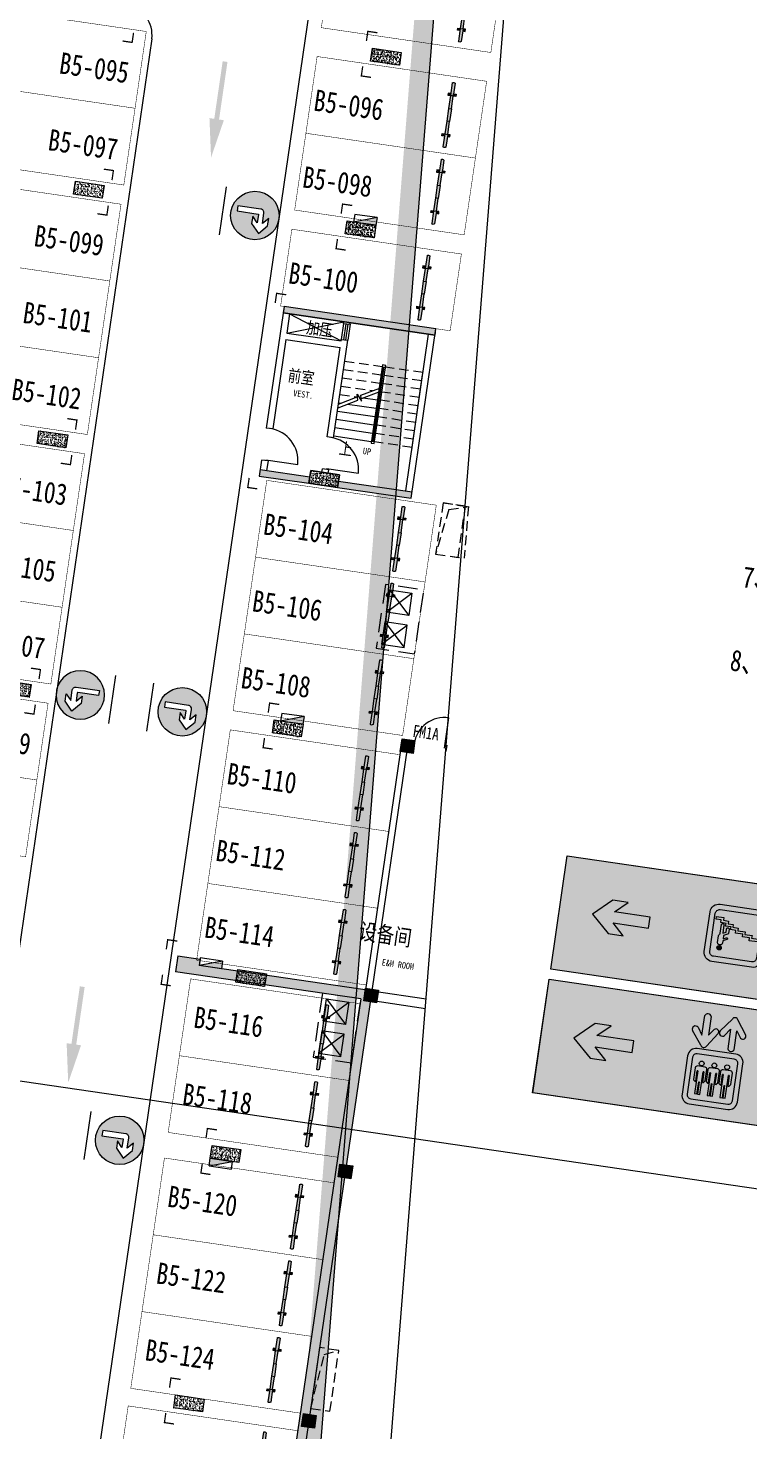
# Model space of a CAD drawing. Header units: inches. Extents: x -414268 to 632271, y -366004 to 318730.
# Drawn here: x -220415 to -198109, y 188726 to 232123 of the extents above; entities that cross this region are included whole.
import ezdxf
from ezdxf.enums import TextEntityAlignment as Align

# ---------------------------------------------------------------- set-up
doc = ezdxf.new("R2010")
doc.units = ezdxf.units.IN
doc.header["$LTSCALE"] = 1200
doc.header["$MEASUREMENT"] = 0
doc.linetypes.add('HIDDEN', pattern=[0.375, 0.25, -0.125])
doc.layers.get('0').update_dxf_attribs({"linetype": 'CONTINUOUS', "lineweight": 0})
for name, color, linetype, lineweight in [('0--PAI--', 7, 'CONTINUOUS', 0), ('0--PAI--BLUE', 5, 'CONTINUOUS', 0), ('0--挡车架', 7, 'CONTINUOUS', 0), ('0--直行箭头', 7, 'CONTINUOUS', 0), ('0--立面标', 7, 'CONTINUOUS', 0), ('0--路缘线', 1, 'CONTINUOUS', 0), ('0-增加车位', 6, 'CONTINUOUS', 0), ('0－－车位', 4, 'CONTINUOUS', 0), ('0－－车位号码', 7, 'CONTINUOUS', 0), ('7', 7, 'CONTINUOUS', 0), ('COL-GRID-UG-1_8A_200701111', 7, 'CONTINUOUS', 0), ('COL-GRID-UG-1_8A_200701112', 7, 'CONTINUOUS', 0), ('COL-GRID-UG-1_8A_200701113', 7, 'CONTINUOUS', 0), ('COLUMN', 7, 'CONTINUOUS', 0), ('EN-TEXT', 7, 'CONTINUOUS', 0), ('HATCH', 7, 'CONTINUOUS', 0), ('HY消火栓', 7, 'CONTINUOUS', 0), ('LEE-KT2', 7, 'CONTINUOUS', 0), ('LEE-PUBTEXT', 7, 'CONTINUOUS', 0), ('LEESC', 7, 'CONTINUOUS', 0), ('PUB_TEXT', 7, 'CONTINUOUS', 0), ('RF-WALL', 7, 'CONTINUOUS', 0), ('STAIR', 7, 'CONTINUOUS', 0), ('WALL', 7, 'CONTINUOUS', 0), ('WINDOW', 7, 'CONTINUOUS', 0), ('WINDOW_TEXT', 7, 'CONTINUOUS', 0), ('Z1', 7, 'CONTINUOUS', 0), ('Z1HATCH', 7, 'CONTINUOUS', 0)]:
    doc.layers.add(name, color=color, linetype=linetype, lineweight=lineweight)
doc.layers.add('0--灯箱--字', color=7, linetype='CONTINUOUS', lineweight=0, true_color=0xf7f7f7)
doc.layers.add('0-栋牌字体', color=7, linetype='CONTINUOUS', lineweight=0, true_color=0xf7f7f7)
doc.styles.add('-黑体', font='simhei.ttf', dxfattribs={"width": 0.8})
doc.styles.add('SIMPLEX', font='SIMPLEX.SHX')

# ---------------------------------------------------------------- blocks, each defined once
blk = doc.blocks.new('$DDT_AUDIT_GENERATED__1DE2')
at = {"layer": 'COL-GRID-UG-1_8A_200701112'}
h = blk.add_hatch(dxfattribs=at)
h.set_pattern_fill('AR-CONC', color=251, scale=0.02, angle=8.3206, style=0)
h.set_pattern_definition([(50, (-65.09035, -5.26929), (0.14345204, -0.01255043), [0.015, -0.165]), (355, (-65.09035, -5.26929), (-0.02775027, 0.15043843), [0.012, -0.132]), (100.4514, (-65.0784, -5.27034), (0.11570188, 0.1378879), [0.01274804, -0.14022842]), (46.1842, (-65.09035, -5.2293), (0.2134482, -0.0331038), [0.0225, -0.2475]), (96.6356, (-65.07256, -5.23205), (0.18693254, 0.1948236), [0.01912206, -0.2103426]), (351.1842, (-65.09035, -5.2293), (0.1869324, 0.1948237), [0.018, -0.198]), (21, (-65.07035, -5.23929), (0.1193814, -0.08052378), [0.015, -0.165]), (326, (-65.07035, -5.23929), (0.04866307, 0.14503), [0.012, -0.132]), (71.4514, (-65.0604, -5.246), (0.16804453, 0.0645061), [0.01274804, -0.14022842]), (37.5, (-65.09035, -5.26929), (0.00243197, 0.06657877), [0, -0.1304, 0, -0.134, 0, -0.1325]), (7.5, (-65.09035, -5.26929), (0.05261391, 0.07888234), [0, -0.0764, 0, -0.1274, 0, -0.0505]), (327.5, (-65.13495, -5.26929), (0.106764487, -0.004510974), [0, -0.05, 0, -0.156, 0, -0.207]), (317.5, (-65.15495, -5.26929), (0.11663723, 0.020021), [0, -0.065, 0, -0.1036, 0, -0.147])])
h.paths.add_polyline_path([(0.45, -0.2), (-0.45, -0.2), (-0.45, 0.2), (0.45, 0.2)])
at = {"layer": 'COL-GRID-UG-1_8A_200701113'}
blk.add_lwpolyline([(0.45, -0.2), (-0.45, -0.2), (-0.45, 0.2), (0.45, 0.2)], close=True, dxfattribs=at)
blk = doc.blocks.new('HY')
for p, q in [((0, 0), (0.24, 0)), ((0, 0), (0.24, -0.7)), ((0, 0), (0, -0.7)), ((0.24, 0), (0.24, -0.7)), ((0, -0.7), (0.24, -0.7))]:
    blk.add_line(p, q)
blk.add_solid([(0, 0), (0.24, 0), (0.24, -0.7)])
blk = doc.blocks.new('A$C7BA82A1D')
at = {"layer": 'LEESC', "ltscale": 0.002}
for p, q in [((1050, 1150), (350, 1850)), ((1050, 1850), (350, 1150)), ((1050, 150), (350, 850)), ((1050, 850), (350, 150))]:
    blk.add_line(p, q, dxfattribs=at)
at = {"layer": 'LEESC', "linetype": 'HIDDEN', "ltscale": 2, "flags": 128}
blk.add_lwpolyline([(1200, 2000), (1200, 0), (0, 0), (0, 2000), (1200, 2000)], dxfattribs=at)
at = {"layer": 'LEESC', "linetype": 'Continuous', "ltscale": 2, "flags": 128}
for points in [[(350, 1150), (1050, 1150), (1050, 1850), (350, 1850), (350, 1150)], [(350, 850), (1050, 850), (1050, 150), (350, 150), (350, 850)]]:
    blk.add_lwpolyline(points, dxfattribs=at)
blk = doc.blocks.new('_DBLK')
blk.add_line((-0.45, 0), (-0.45, -0.95))
blk.add_arc((-0.45, 0), 0.95, 270, 0)
at = {"layer": 'WINDOW_TEXT', "style": 'SIMPLEX', "flags": 9}
blk.add_attdef('A', text='', height=1, dxfattribs=at).set_placement((0, 1.5), align=Align.MIDDLE)
blk = doc.blocks.new('M_A2ZXL')
blk.add_line((-0.472, 0), (-0.472, -1))
blk.add_arc((-0.5, 0), 1, 271.6231, 0)
blk = doc.blocks.new('A$C6F4820FC')
at = {"layer": '0--挡车架'}
h = blk.add_hatch(color=256, dxfattribs=at)
h.paths.add_polyline_path([(2018, 79, 0.395204), (2018, 169), (1617, 169), (1617, 79), (1684, 79)])
h.paths.add_polyline_path([(819, 169), (819, 79), (1217, 79), (1217, 169)])
h.paths.add_polyline_path([(418, 79), (418, 169), (351, 169), (18, 169, 0.395204), (18, 79)])
h = blk.add_hatch(color=256, dxfattribs=at)
h.paths.add_polyline_path([(1617, 169), (1684, 169), (1684, 249), (1617, 249)])
h.paths.add_polyline_path([(1639, 209, -1), (1663, 209, -1)], flags=16)
h.paths.add_polyline_path([(1617, 0), (1684, 0), (1684, 79), (1617, 79)])
h.paths.add_polyline_path([(1639, 40, -1), (1663, 40, -1)], flags=16)
h.paths.add_polyline_path([(351, 249), (351, 169), (418, 169), (418, 249)])
h.paths.add_polyline_path([(397, 209, 1), (372, 209, 1)], flags=16)
h.paths.add_polyline_path([(418, 79), (351, 79), (351, 0), (418, 0)])
h.paths.add_polyline_path([(372, 40, -1), (397, 40, -1)], flags=16)
h = blk.add_hatch(color=40, dxfattribs=at)
h.paths.add_polyline_path([(1217, 169), (1217, 79), (1617, 79), (1617, 169)])
h.paths.add_polyline_path([(819, 79), (819, 169), (418, 169), (418, 79)])
for p, q in [((18, 169), (418, 169)), ((18, 79), (418, 79)), ((819, 169), (1217, 169)), ((819, 79), (1217, 79)), ((1617, 169), (2018, 169)), ((1617, 79), (2018, 79))]:
    blk.add_line(p, q, dxfattribs=at)
for points in [[(418, 169), (351, 169), (351, 249), (418, 249)], [(418, 79), (351, 79), (351, 0), (418, 0)], [(1617, 169), (1684, 169), (1684, 249), (1617, 249)], [(1617, 79), (1684, 79), (1684, 0), (1617, 0)]]:
    blk.add_lwpolyline(points, close=True, dxfattribs=at)
at = {"layer": '0--挡车架', "color": 0}
for points in [[(819, 169), (819, 79), (418, 79), (418, 169)], [(1617, 169), (1617, 79), (1217, 79), (1217, 169)]]:
    blk.add_lwpolyline(points, close=True, dxfattribs=at)
at = {"layer": '0--挡车架'}
for centre in [(385, 209), (385, 40), (1651, 209), (1651, 40)]:
    blk.add_circle(centre, 12.1, dxfattribs=at)
for centre, start, end in [((66, 124), 136.8717, 223.1283), ((1970, 124), 316.8717, 43.1283)]:
    blk.add_arc(centre, 65.8, start, end, dxfattribs=at)
blk = doc.blocks.new('A$C001A7B1A')
at = {"layer": '0－－车位', "const_width": 15}
blk.add_lwpolyline([(2407, 5308), (7, 5308), (7, 7), (2407, 7)], close=True, dxfattribs=at)
at = {"layer": '0--挡车架'}
blk.add_blockref('A$C6F4820FC', (190, 883), dxfattribs=at)
blk = doc.blocks.new('A$C53BB72EC')
at = {"layer": '0--灯箱--字', "true_color": 0xf7f7f7}
blk.add_hatch(color=7, dxfattribs=at).paths.add_polyline_path([(6264, -28315), (5705, -27793), (5226, -27793), (5600, -28143), (4493, -28143), (4493, -28486), (5600, -28486), (5226, -28836), (5705, -28836)])
at = {"layer": '0--灯箱--字', "color": 7, "true_color": 0xf7f7f7}
blk.add_lwpolyline([(6264, -28315), (5705, -27793), (5226, -27793), (5600, -28143), (4493, -28143), (4493, -28486), (5600, -28486), (5226, -28836), (5705, -28836)], close=True, dxfattribs=at)
blk = doc.blocks.new('A$C27BC456A')
blk.add_hatch(color=250).paths.add_polyline_path([(14885, 112856), (14885, 114956), (8330, 114956), (8330, 112856)])
at = {"color": 250}
blk.add_lwpolyline([(8330, 114956), (14885, 114956), (14885, 112856), (8330, 112856), (8330, 114956)], dxfattribs=at)
blk = doc.blocks.new('A$C744A17C1')
at = {"true_color": 0xf7f7f7}
h = blk.add_hatch(color=7, dxfattribs=at)
edge = h.paths.add_edge_path()
edge.add_line((-3036, 95701), (-4283, 95701))
edge.add_arc((-4283, 95427), 273, 90, 180)
edge.add_line((-4556, 95427), (-4556, 94185))
edge.add_arc((-4283, 94185), 273, 180, 270)
edge.add_line((-4283, 93912), (-3036, 93912))
edge.add_arc((-3036, 94185), 273, 270, 360)
edge.add_line((-2763, 94185), (-2763, 95427))
edge.add_arc((-3036, 95427), 273, 0, 90)
edge = h.paths.add_edge_path(flags=16)
edge.add_line((-3061, 95535), (-4258, 95535))
edge.add_arc((-4258, 95403), 132, 90, 180)
edge.add_line((-4390, 95403), (-4390, 94210))
edge.add_arc((-4258, 94210), 132, 180, 270)
edge.add_line((-4258, 94078), (-3061, 94078))
edge.add_arc((-3061, 94210), 132, 270, 360)
edge.add_line((-2928, 94210), (-2928, 95403))
edge.add_arc((-3061, 95403), 132, 0, 90)
for points in [[(-4150, 94529), (-4150, 94521), (-4147, 94514), (-4143, 94507), (-4138, 94502), (-4126, 94495), (-4111, 94492), (-4097, 94495), (-4091, 94497), (-4085, 94502), (-4080, 94507), (-4076, 94514), (-4074, 94521), (-4073, 94530), (-4073, 94786), (-3976, 94739), (-3975, 94643), (-3974, 94633), (-3972, 94625), (-3968, 94617), (-3963, 94612), (-3957, 94607), (-3951, 94604), (-3936, 94601), (-3922, 94603), (-3916, 94606), (-3910, 94611), (-3905, 94616), (-3901, 94623), (-3898, 94631), (-3898, 94641), (-3898, 94756), (-3900, 94770), (-3905, 94780), (-3913, 94789), (-3922, 94795), (-3922, 94795), (-4039, 94850), (-4039, 94962), (-3945, 94916), (-3932, 94912), (-3920, 94914), (-3911, 94919), (-3905, 94927), (-3902, 94936), (-3904, 94946), (-3910, 94955), (-3915, 94960), (-3922, 94963), (-4039, 95021), (-4039, 95091), (-4041, 95107), (-4046, 95120), (-4053, 95132), (-4063, 95141), (-4074, 95148), (-4086, 95154), (-4100, 95156), (-4114, 95158), (-4128, 95157), (-4142, 95154), (-4155, 95148), (-4166, 95141), (-4175, 95132), (-4183, 95121), (-4188, 95108), (-4190, 95093), (-4190, 94884), (-4189, 94874), (-4186, 94864), (-4177, 94847), (-4164, 94833), (-4150, 94822), (-4150, 94794)], [(-4106, 95186), (-4093, 95189), (-4081, 95195), (-4071, 95203), (-4063, 95213), (-4056, 95224), (-4052, 95236), (-4051, 95250), (-4052, 95263), (-4056, 95275), (-4063, 95286), (-4071, 95296), (-4081, 95304), (-4093, 95310), (-4106, 95314), (-4119, 95315), (-4134, 95314), (-4146, 95310), (-4158, 95304), (-4168, 95296), (-4176, 95286), (-4182, 95275), (-4187, 95263), (-4188, 95250), (-4187, 95236), (-4182, 95224), (-4176, 95213), (-4168, 95203), (-4158, 95195), (-4146, 95189), (-4133, 95186), (-4119, 95184)]]:
    blk.add_hatch(color=256).paths.add_polyline_path(points)
blk.add_hatch(color=7, dxfattribs=at).paths.add_polyline_path([(-2973, 94899), (-3229, 94898), (-3229, 94814), (-3456, 94813), (-3456, 94729), (-3683, 94728), (-3683, 94643), (-3849, 94643), (-3848, 94559), (-4016, 94558), (-4016, 94474), (-4177, 94473), (-4177, 94389), (-4338, 94388), (-4337, 94303), (-4113, 94304), (-4113, 94389), (-3952, 94389), (-3952, 94474), (-3789, 94474), (-3789, 94559), (-3621, 94559), (-3621, 94636), (-3621, 94644), (-3394, 94644), (-3395, 94729), (-3167, 94729), (-3168, 94814), (-2973, 94814)])
at = {"color": 7, "lineweight": 0, "ltscale": 5, "true_color": 0xf7f7f7}
for points in [[(-3036, 95701), (-4283, 95701, 0.414214), (-4556, 95427), (-4556, 94185, 0.414214), (-4283, 93912), (-3036, 93912, 0.414214), (-2763, 94185), (-2763, 95427, 0.414214)], [(-3061, 95535), (-4258, 95535, 0.414214), (-4390, 95403), (-4390, 94210, 0.414214), (-4258, 94078), (-3061, 94078, 0.414214), (-2928, 94210), (-2928, 95403, 0.414214)]]:
    blk.add_lwpolyline(points, format="xyb", close=True, dxfattribs=at)
at = {"color": 7, "true_color": 0xf7f7f7}
blk.add_lwpolyline([(-2972, 94814), (-2973, 94899), (-3229, 94898), (-3229, 94814), (-3456, 94813), (-3456, 94729), (-3683, 94728), (-3683, 94643), (-3849, 94643), (-3848, 94559), (-4016, 94558), (-4016, 94474), (-4177, 94473), (-4177, 94389), (-4338, 94388), (-4337, 94303), (-4113, 94304), (-4113, 94389), (-3952, 94389), (-3952, 94474), (-3789, 94474), (-3789, 94559), (-3621, 94559), (-3621, 94636), (-3621, 94644), (-3394, 94644), (-3395, 94729), (-3167, 94729), (-3168, 94814), (-2973, 94814), (-2973, 94899)], dxfattribs=at)
at = {"layer": '0-栋牌字体', "linetype": 'ByBlock'}
for points in [[(-4150, 94529), (-4150, 94521), (-4147, 94514), (-4143, 94507), (-4138, 94502), (-4126, 94495), (-4111, 94492), (-4097, 94495), (-4091, 94497), (-4085, 94502), (-4080, 94507), (-4076, 94514), (-4074, 94521), (-4073, 94530), (-4073, 94786), (-3976, 94739), (-3975, 94643), (-3974, 94633), (-3972, 94625), (-3968, 94617), (-3963, 94612), (-3957, 94607), (-3951, 94604), (-3936, 94601), (-3922, 94603), (-3916, 94606), (-3910, 94611), (-3905, 94616), (-3901, 94623), (-3898, 94631), (-3898, 94641), (-3898, 94756), (-3900, 94770), (-3905, 94780), (-3913, 94789), (-3922, 94795), (-3922, 94795), (-4039, 94850), (-4039, 94962), (-3945, 94916), (-3932, 94912), (-3920, 94914), (-3911, 94919), (-3905, 94927), (-3902, 94936), (-3904, 94946), (-3910, 94955), (-3915, 94960), (-3922, 94963), (-4039, 95021), (-4039, 95091), (-4041, 95107), (-4046, 95120), (-4053, 95132), (-4063, 95141), (-4074, 95148), (-4086, 95154), (-4100, 95156), (-4114, 95158), (-4128, 95157), (-4142, 95154), (-4155, 95148), (-4166, 95141), (-4175, 95132), (-4183, 95121), (-4188, 95108), (-4190, 95093), (-4190, 94884), (-4189, 94874), (-4186, 94864), (-4177, 94847), (-4164, 94833), (-4150, 94822), (-4150, 94794)], [(-4106, 95186), (-4093, 95189), (-4081, 95195), (-4071, 95203), (-4063, 95213), (-4056, 95224), (-4052, 95236), (-4051, 95250), (-4052, 95263), (-4056, 95275), (-4063, 95286), (-4071, 95296), (-4081, 95304), (-4093, 95310), (-4106, 95314), (-4119, 95315), (-4134, 95314), (-4146, 95310), (-4158, 95304), (-4168, 95296), (-4176, 95286), (-4182, 95275), (-4187, 95263), (-4188, 95250), (-4187, 95236), (-4182, 95224), (-4176, 95213), (-4168, 95203), (-4158, 95195), (-4146, 95189), (-4133, 95186), (-4119, 95184)]]:
    blk.add_lwpolyline(points, close=True, dxfattribs=at)
blk = doc.blocks.new('A$C50091FAB')
at = {"layer": '0--PAI--BLUE'}
h = blk.add_hatch(color=256, dxfattribs=at)
edge = h.paths.add_edge_path()
edge.add_arc((300, 400), 300, 0, 360)
edge = h.paths.add_edge_path(flags=16)
edge.add_line((312, 574), (384, 507))
edge.add_line((384, 507), (254, 507))
edge.add_arc((254, 463), 44, 90, 180)
edge.add_line((210, 463), (210, 174))
edge.add_line((210, 174), (276, 174))
edge.add_line((276, 174), (276, 436))
edge.add_arc((281, 436), 5, 90, 180, ccw=False)
edge.add_line((281, 441), (384, 441))
edge.add_line((384, 441), (312, 374))
edge.add_line((312, 374), (404, 374))
edge.add_line((404, 374), (512, 474))
edge.add_line((512, 474), (404, 574))
edge.add_line((404, 574), (312, 574))
at = {"layer": '0--PAI--'}
blk.add_lwpolyline([(312, 574), (384, 507), (254, 507, 0.414214), (210, 463), (210, 174), (276, 174), (276, 436, -0.414214), (281, 441), (384, 441), (312, 374), (404, 374), (512, 474), (404, 574)], format="xyb", close=True, dxfattribs=at)
blk.add_circle((300, 400), 300, dxfattribs=at)
at = {"layer": '7'}
blk.add_line((600, 0), (0, 0), dxfattribs=at)

msp = doc.modelspace()

# ---------------------------------------------------------------- hatches: boundary and pattern name
msp.add_hatch(color=250).paths.add_polyline_path([(-192767.1, 204916.6), (-203728.6, 206519.8), (-204242.2, 203008.1), (-193280.7, 201405)])
at = {"lineweight": 0, "ltscale": 5, "true_color": 0xf7f7f7}
for points in [[(-199856.9, 201113.9, -0.9042848), (-199682.6, 201212.4), (-199562.5, 200968.9), (-199473.6, 201577.1, -0.7104157), (-199277.7, 201548.5), (-199362.9, 200965.3), (-199187.4, 201144.4, -0.8769134), (-199061.3, 201017.2), (-199426.6, 200633.5, -0.6624751), (-199599.9, 200658.9)], [(-198622.5, 201464.6, -0.6624751), (-198449.2, 201439.3), (-198209.1, 200967.1, -0.8769134), (-198366.3, 200881.3), (-198483.3, 201103.2), (-198568.6, 200520, -0.7104157), (-198764.5, 200548.7), (-198675.5, 201156.9), (-198860.3, 200958, -0.9042848), (-198999.1, 201102.3)]]:
    msp.add_hatch(color=7, dxfattribs=at).paths.add_polyline_path(points)
h = msp.add_hatch(color=7, dxfattribs=at)
edge = h.paths.add_edge_path(flags=0)
edge.add_arc((-199569.9, 200091.7), 74, 171.6794, 531.6794, ccw=False)
edge = h.paths.add_edge_path(flags=0)
edge.add_arc((-199178.3, 200034.4), 74, 171.6794, 531.6794, ccw=False)
edge = h.paths.add_edge_path(flags=0)
edge.add_arc((-198782.7, 199976.5), 74, 171.6794, 531.6794, ccw=False)
edge = h.paths.add_edge_path()
edge.add_line((-198516.1, 200381.4), (-199707.2, 200555.6))
edge.add_arc((-199745.4, 200294.5), 263.9, 441.6794, 531.6794)
edge.add_line((-200006.5, 200332.7), (-200180.1, 199145.7))
edge.add_arc((-199919, 199107.5), 263.9, 531.6794, 621.6794)
edge.add_line((-199957.2, 198846.4), (-198766.1, 198672.2))
edge.add_arc((-198727.9, 198933.3), 263.9, 261.6794, 351.6794)
edge.add_line((-198466.8, 198895.1), (-198293.2, 200082.1))
edge.add_arc((-198554.3, 200120.3), 263.9, 351.6794, 441.6794)
edge = h.paths.add_edge_path(flags=16)
edge.add_line((-198563, 200226.7), (-199706.6, 200393.9))
edge.add_arc((-199725.1, 200267.3), 128, 441.6794, 531.6794)
edge.add_line((-199851.7, 200285.8), (-200018.4, 199146.3))
edge.add_arc((-199891.8, 199127.8), 128, 531.6794, 621.6794)
edge.add_line((-199910.3, 199001.2), (-198766.7, 198833.9))
edge.add_arc((-198748.2, 198960.5), 128, 261.6794, 351.6794)
edge.add_line((-198621.6, 198942), (-198454.9, 200081.5))
edge.add_arc((-198581.5, 200100), 128, 351.6794, 441.6794)
edge = h.paths.add_edge_path(flags=0)
edge.add_line((-199692, 199863.4), (-199710, 199866.1))
edge.add_line((-199710, 199866.1), (-199756.6, 199547.7))
edge.add_arc((-199764.5, 199548.8), 8, 261.6794, 351.6794, ccw=False)
edge.add_line((-199765.6, 199540.9), (-199782.3, 199543.4))
edge.add_arc((-199781.1, 199551.3), 8, 219.75941, 261.6794, ccw=False)
edge.add_line((-199787.3, 199546.2), (-199795.6, 199556.1))
edge.add_line((-199795.6, 199556.1), (-199822.6, 199588.6))
edge.add_arc((-199816.4, 199593.7), 8, 171.6794, 219.75941, ccw=False)
edge.add_line((-199824.3, 199594.8), (-199770.6, 199962.4))
edge.add_arc((-199707.3, 199953.1), 64, 441.6794, 531.6794, ccw=False)
edge.add_line((-199698, 200016.4), (-199462.7, 199982))
edge.add_arc((-199471.9, 199918.7), 64, 351.6794, 441.6794, ccw=False)
edge.add_line((-199408.6, 199909.5), (-199460.2, 199556.8))
edge.add_line((-199460.2, 199556.8), (-199510.3, 199506.9))
edge.add_arc((-199515.9, 199512.6), 8, 261.6794, 314.85909, ccw=False)
edge.add_line((-199517.1, 199504.7), (-199544.1, 199508.6))
edge.add_arc((-199542.9, 199516.5), 8, 171.6794, 261.6794, ccw=False)
edge.add_line((-199550.8, 199517.7), (-199504.2, 199836.4))
edge.add_line((-199504.2, 199836.4), (-199523.4, 199839.2))
edge.add_line((-199523.4, 199839.2), (-199626.2, 199136.4))
edge.add_line((-199626.2, 199136.4), (-199703.1, 199147.6))
edge.add_line((-199703.1, 199147.6), (-199647.8, 199526))
edge.add_line((-199647.8, 199526), (-199662.3, 199528.2))
edge.add_line((-199662.3, 199528.2), (-199717.6, 199149.8))
edge.add_line((-199717.6, 199149.8), (-199794.7, 199161))
edge.add_line((-199794.7, 199161), (-199692, 199863.4))
edge = h.paths.add_edge_path(flags=0)
edge.add_line((-199300.4, 199806.1), (-199318.4, 199808.8))
edge.add_line((-199318.4, 199808.8), (-199365, 199490.4))
edge.add_arc((-199372.9, 199491.6), 8, 261.6794, 351.6794, ccw=False)
edge.add_line((-199374, 199483.7), (-199390.7, 199486.1))
edge.add_arc((-199389.5, 199494), 8, 219.75941, 261.6794, ccw=False)
edge.add_line((-199395.7, 199488.9), (-199403.9, 199498.9))
edge.add_line((-199403.9, 199498.9), (-199430.9, 199531.3))
edge.add_arc((-199424.8, 199536.4), 8, 171.6794, 219.75941, ccw=False)
edge.add_line((-199432.7, 199537.6), (-199379, 199905.1))
edge.add_arc((-199315.6, 199895.9), 64, 441.6794, 531.6794, ccw=False)
edge.add_line((-199306.4, 199959.2), (-199071.1, 199924.8))
edge.add_arc((-199080.3, 199861.5), 64, 351.6794, 441.6794, ccw=False)
edge.add_line((-199017, 199852.2), (-199068.6, 199499.5))
edge.add_line((-199068.6, 199499.5), (-199118.7, 199449.6))
edge.add_arc((-199124.3, 199455.3), 8, 261.6794, 314.85909, ccw=False)
edge.add_line((-199125.5, 199447.4), (-199152.5, 199451.3))
edge.add_arc((-199151.3, 199459.3), 8, 171.6794, 261.6794, ccw=False)
edge.add_line((-199159.2, 199460.4), (-199112.6, 199779.1))
edge.add_line((-199112.6, 199779.1), (-199131.8, 199781.9))
edge.add_line((-199131.8, 199781.9), (-199234.6, 199079.1))
edge.add_line((-199234.6, 199079.1), (-199311.5, 199090.4))
edge.add_line((-199311.5, 199090.4), (-199256.2, 199468.8))
edge.add_line((-199256.2, 199468.8), (-199270.7, 199470.9))
edge.add_line((-199270.7, 199470.9), (-199326, 199092.5))
edge.add_line((-199326, 199092.5), (-199403.1, 199103.8))
edge.add_line((-199403.1, 199103.8), (-199300.4, 199806.1))
edge = h.paths.add_edge_path(flags=0)
edge.add_line((-198905.2, 199748.3), (-198923.2, 199751))
edge.add_line((-198923.2, 199751), (-198969.8, 199432.6))
edge.add_arc((-198977.7, 199433.8), 8, 261.6794, 351.6794, ccw=False)
edge.add_line((-198978.9, 199425.9), (-198995.5, 199428.3))
edge.add_arc((-198994.3, 199436.2), 8, 219.75941, 261.6794, ccw=False)
edge.add_line((-199000.5, 199431.1), (-199008.8, 199441.1))
edge.add_line((-199008.8, 199441.1), (-199035.8, 199473.5))
edge.add_arc((-199029.6, 199478.6), 8, 171.6794, 219.75941, ccw=False)
edge.add_line((-199037.5, 199479.8), (-198983.8, 199847.3))
edge.add_arc((-198920.5, 199838.1), 64, 441.6794, 531.6794, ccw=False)
edge.add_line((-198911.2, 199901.4), (-198675.9, 199867))
edge.add_arc((-198685.1, 199803.7), 64, 351.6794, 441.6794, ccw=False)
edge.add_line((-198621.8, 199794.4), (-198673.4, 199441.7))
edge.add_line((-198673.4, 199441.7), (-198723.5, 199391.8))
edge.add_arc((-198729.2, 199397.5), 8, 261.6794, 314.85909, ccw=False)
edge.add_line((-198730.3, 199389.6), (-198757.3, 199393.5))
edge.add_arc((-198756.1, 199401.5), 8, 171.6794, 261.6794, ccw=False)
edge.add_line((-198764.1, 199402.6), (-198717.5, 199721.3))
edge.add_line((-198717.5, 199721.3), (-198736.6, 199724.1))
edge.add_line((-198736.6, 199724.1), (-198839.4, 199021.3))
edge.add_line((-198839.4, 199021.3), (-198916.3, 199032.6))
edge.add_line((-198916.3, 199032.6), (-198861, 199411))
edge.add_line((-198861, 199411), (-198875.5, 199413.1))
edge.add_line((-198875.5, 199413.1), (-198930.9, 199034.7))
edge.add_line((-198930.9, 199034.7), (-199007.9, 199046))
edge.add_line((-199007.9, 199046), (-198905.2, 199748.3))
at = {"layer": '0--灯箱--字'}
msp.add_hatch(color=256, dxfattribs=at).paths.add_polyline_path([(-203523.5, 200880.4), (-203026.8, 200260.1), (-202533.5, 200187.9), (-202866.2, 200603.6), (-201726.7, 200436.9), (-201674.9, 200790.8), (-202814.5, 200957.5), (-202376.6, 201260.4), (-202870, 201332.6)])
at = {"layer": '0--直行箭头'}
for points in [[(-214752.4, 228117.2), (-214356.2, 229272), (-214504.6, 229293.7), (-214244.1, 231074.8), (-214392.5, 231096.5), (-214653, 229315.5), (-214801.4, 229337.2)], [(-219171.8, 199500.8), (-218775.5, 200655.6), (-218923.9, 200677.3), (-218663.5, 202458.3), (-218811.9, 202480), (-219072.4, 200699), (-219220.8, 200720.7)]]:
    msp.add_hatch(color=256, dxfattribs=at).paths.add_polyline_path(points)
at = {"layer": 'HATCH'}
h = msp.add_hatch(color=256, dxfattribs=at)
edge = h.paths.add_edge_path(flags=16)
edge.add_line((-213828.8, 164675.2), (-207891.4, 239618.8))
edge.add_line((-207891.4, 239618.8), (-282700.2, 250559.7))
edge.add_arc((-285362.6, 335716.2), 85198.2, 259.282217, 271.790748, ccw=False)
edge.add_arc((453050.2, 207309.5), 755580.3, 176.6088067, 182.0416388)
edge.add_arc((-292656.5, 180726.3), 9400, 182.04164, 261.67951)
edge.add_line((-294016.7, 171425.2), (-219127.2, 160472.7))
edge.add_line((-219127.2, 160472.7), (-213828.8, 164675.2))
edge = h.paths.add_edge_path()
edge.add_line((-213251.3, 164367.4), (-207248.9, 240131.2))
edge.add_line((-207248.9, 240131.2), (-282666, 251161))
edge.add_arc((-285362.6, 335716.2), 84598.2, 258.82023, 271.826634, ccw=False)
edge.add_arc((453050.2, 207309.5), 756180.3, 176.5569181, 182.0416388)
edge.add_arc((-292656.5, 180726.3), 10000, 182.04164, 261.67951)
edge.add_line((-294103.6, 170831.5), (-218957.5, 159841.5))
edge.add_line((-218957.5, 159841.5), (-213251.3, 164367.4))
h = msp.add_hatch(color=256, dxfattribs=at)
h.paths.add_polyline_path([(-210514.4, 223220.4), (-212493.4, 223509.8), (-212522.3, 223311.9), (-210543.4, 223022.5)])
h.paths.add_polyline_path([(-207793.4, 222822.4), (-210514.4, 223220.4), (-210543.4, 223022.5), (-207822.3, 222624.5)])
h = msp.add_hatch(color=256, dxfattribs=at)
h.paths.add_polyline_path([(-213231.4, 218463.5), (-213260.3, 218265.6), (-211726.7, 218041.3), (-211697.7, 218239.2)])
h.paths.add_polyline_path([(-208560.3, 217578.2), (-208531.4, 217776.1), (-210807.2, 218108.9), (-210836.1, 217911)])
msp.add_hatch(color=256, dxfattribs=at).paths.add_polyline_path([(-215120.9, 203125.4), (-215091.9, 203323.3), (-215784.6, 203424.6), (-215856.9, 202929.9), (-210118, 202090.6), (-212864, 183314.8), (-211379.8, 183097.7), (-211466.6, 182504), (-211070.8, 182446.1), (-210940.6, 183336.7), (-212523.7, 183568.2), (-209777.7, 202344)])
at = {"layer": 'Z1HATCH'}
for points in [[(-208839.6, 210140.3), (-208443.8, 210082.4), (-208501.7, 209686.6), (-208897.5, 209744.5)], [(-209968.4, 202422.4), (-209572.6, 202364.5), (-209630.5, 201968.7), (-210026.3, 202026.6)], [(-210764.3, 196980.3), (-210368.5, 196922.4), (-210426.4, 196526.6), (-210822.2, 196584.5)], [(-211893, 189262.4), (-211497.3, 189204.5), (-211555.1, 188808.7), (-211950.9, 188866.6)]]:
    msp.add_hatch(color=256, dxfattribs=at).paths.add_polyline_path(points)

# ---------------------------------------------------------------- linework, layer by layer
at = {"color": 7, "lineweight": 0, "ltscale": 5, "true_color": 0xf7f7f7}
for p, q in [((-199770.6, 199962.4), (-199824.3, 199594.8)), ((-199692, 199863.4), (-199794.7, 199161)), ((-199756.6, 199547.7), (-199710, 199866.1)), ((-199692, 199863.4), (-199710, 199866.1)), ((-199462.7, 199982), (-199698, 200016.4)), ((-199626.2, 199136.4), (-199523.4, 199839.2)), ((-199504.2, 199836.4), (-199550.8, 199517.7)), ((-199504.2, 199836.4), (-199523.4, 199839.2)), ((-199460.2, 199556.8), (-199408.6, 199909.5)), ((-199379, 199905.1), (-199432.7, 199537.6)), ((-199300.4, 199806.1), (-199403.1, 199103.8)), ((-199365, 199490.4), (-199318.4, 199808.8)), ((-199300.4, 199806.1), (-199318.4, 199808.8)), ((-199071.1, 199924.8), (-199306.4, 199959.2)), ((-199234.6, 199079.1), (-199131.8, 199781.9)), ((-199112.6, 199779.1), (-199159.2, 199460.4)), ((-199112.6, 199779.1), (-199131.8, 199781.9)), ((-199068.6, 199499.5), (-199017, 199852.2)), ((-198983.8, 199847.3), (-199037.5, 199479.8)), ((-198905.2, 199748.3), (-199007.9, 199046)), ((-198969.8, 199432.6), (-198923.2, 199751)), ((-198905.2, 199748.3), (-198923.2, 199751)), ((-198675.9, 199867), (-198911.2, 199901.4)), ((-198839.4, 199021.3), (-198736.6, 199724.1)), ((-198717.5, 199721.3), (-198764.1, 199402.6)), ((-198717.5, 199721.3), (-198736.6, 199724.1)), ((-198673.4, 199441.7), (-198621.8, 199794.4)), ((-199822.6, 199588.6), (-199795.6, 199556.1)), ((-199795.6, 199556.1), (-199787.3, 199546.2)), ((-199782.3, 199543.4), (-199765.6, 199540.9)), ((-199717.6, 199149.8), (-199662.3, 199528.2)), ((-199647.8, 199526), (-199703.1, 199147.6)), ((-199662.3, 199528.2), (-199647.8, 199526)), ((-199544.1, 199508.6), (-199517.1, 199504.7)), ((-199510.3, 199506.9), (-199460.2, 199556.8)), ((-199430.9, 199531.3), (-199403.9, 199498.9)), ((-199403.9, 199498.9), (-199395.7, 199488.9)), ((-199390.7, 199486.1), (-199374, 199483.7)), ((-199326, 199092.5), (-199270.7, 199470.9)), ((-199256.2, 199468.8), (-199311.5, 199090.4)), ((-199270.7, 199470.9), (-199256.2, 199468.8)), ((-199152.5, 199451.3), (-199125.5, 199447.4)), ((-199118.7, 199449.6), (-199068.6, 199499.5)), ((-199035.8, 199473.5), (-199008.8, 199441.1)), ((-199008.8, 199441.1), (-199000.5, 199431.1)), ((-198995.5, 199428.3), (-198978.9, 199425.9)), ((-198930.9, 199034.7), (-198875.5, 199413.1)), ((-198861, 199411), (-198916.3, 199032.6)), ((-198875.5, 199413.1), (-198861, 199411)), ((-198757.3, 199393.5), (-198730.3, 199389.6)), ((-198723.5, 199391.8), (-198673.4, 199441.7)), ((-199794.7, 199161), (-199717.6, 199149.8)), ((-199703.1, 199147.6), (-199626.2, 199136.4)), ((-199403.1, 199103.8), (-199326, 199092.5)), ((-199311.5, 199090.4), (-199234.6, 199079.1)), ((-199007.9, 199046), (-198930.9, 199034.7)), ((-198916.3, 199032.6), (-198839.4, 199021.3))]:
    msp.add_line(p, q, dxfattribs=at)
at = {"color": 250}
for points in [[(-176149, 198899.5), (-204242.2, 203008.1), (-203728.6, 206519.8), (-175635.5, 202411.1), (-176149, 198899.5)], [(-193280.7, 201405), (-204242.2, 203008.1), (-203728.6, 206519.8), (-192767.1, 204916.6), (-193280.7, 201405)], [(-193280.7, 201405), (-204242.2, 203008.1), (-203728.6, 206519.8), (-192767.1, 204916.6), (-193280.7, 201405)], [(-204287.4, 202699.1), (-176194.2, 198590.4), (-176707.8, 195078.8), (-204801, 199187.4), (-204287.4, 202699.1)]]:
    msp.add_lwpolyline(points, dxfattribs=at)
at = {"color": 6}
msp.add_lwpolyline([(-233089.5, 201373), (-174907.5, 192863.8)], dxfattribs=at)
at = {"color": 7, "lineweight": 0, "ltscale": 5, "true_color": 0xf7f7f7}
for points in [[(-198516.1, 200381.4), (-199707.2, 200555.6, 0.4142136), (-200006.5, 200332.7), (-200180.1, 199145.7, 0.4142136), (-199957.2, 198846.4), (-198766.1, 198672.2, 0.4142136), (-198466.8, 198895.1), (-198293.2, 200082.1, 0.4142136)], [(-198563, 200226.7), (-199706.6, 200393.9, 0.4142136), (-199851.7, 200285.8), (-200018.4, 199146.3, 0.4142136), (-199910.3, 199001.2), (-198766.7, 198833.9, 0.4142136), (-198621.6, 198942), (-198454.9, 200081.5, 0.4142136)]]:
    msp.add_lwpolyline(points, format="xyb", close=True, dxfattribs=at)
for centre in [(-199569.9, 200091.7), (-199178.3, 200034.4), (-198782.7, 199976.5)]:
    msp.add_circle(centre, 74, dxfattribs=at)
for centre, radius, start, end in [((-199707.3, 199953.1), 64, 81.6794, 171.6794), ((-199471.9, 199918.7), 64, 351.6794, 81.6794), ((-199315.6, 199895.9), 64, 81.6794, 171.6794), ((-199080.3, 199861.5), 64, 351.6794, 81.6794), ((-198920.5, 199838.1), 64, 81.6794, 171.6794), ((-198685.1, 199803.7), 64, 351.6794, 81.6794), ((-199816.4, 199593.7), 8, 171.6794, 219.75941), ((-199781.1, 199551.3), 8, 219.75941, 261.6794), ((-199764.5, 199548.8), 8, 261.6794, 351.6794), ((-199542.9, 199516.5), 8, 171.6794, 261.6794), ((-199515.9, 199512.6), 8, 261.6794, 314.85909), ((-199424.8, 199536.4), 8, 171.6794, 219.75941), ((-199389.5, 199494), 8, 219.75941, 261.6794), ((-199372.9, 199491.6), 8, 261.6794, 351.6794), ((-199151.3, 199459.3), 8, 171.6794, 261.6794), ((-199124.3, 199455.3), 8, 261.6794, 314.85909), ((-199029.6, 199478.6), 8, 171.6794, 219.75941), ((-198994.3, 199436.2), 8, 219.75941, 261.6794), ((-198977.7, 199433.8), 8, 261.6794, 351.6794), ((-198756.1, 199401.5), 8, 171.6794, 261.6794), ((-198729.2, 199397.5), 8, 261.6794, 314.85909)]:
    msp.add_arc(centre, radius, start, end, dxfattribs=at)
at = {"layer": '0--灯箱--字'}
msp.add_lwpolyline([(-203523.5, 200880.4), (-203026.8, 200260.1), (-202533.5, 200187.9), (-202866.2, 200603.6), (-201726.7, 200436.9), (-201674.9, 200790.8), (-202814.5, 200957.5), (-202376.6, 201260.4), (-202870, 201332.6)], close=True, dxfattribs=at)
at = {"layer": '0--立面标', "const_width": 40}
for points in [[(-217490.8, 231722.3), (-217194, 231678.9), (-217150.6, 231975.7)], [(-209604.2, 231977.9), (-209901, 232021.4), (-209944.5, 231724.5)], [(-209806, 230598.4), (-210102.8, 230641.8), (-210059.4, 230938.6)], [(-218070.5, 227758.7), (-217773.7, 227715.3), (-217817.1, 227418.4)], [(-218272.3, 226379.1), (-217975.4, 226335.7), (-217932, 226632.6)], [(-210385.6, 226634.8), (-210682.5, 226678.2), (-210725.9, 226381.4)], [(-210587.4, 225255.2), (-210884.3, 225298.6), (-210840.8, 225595.5)], [(-212427.1, 223872.9), (-212723.9, 223916.4), (-212767.3, 223619.5)], [(-219199.3, 220040.8), (-218902.4, 219997.4), (-218945.8, 219700.6)], [(-219401, 218661.3), (-219104.2, 218617.8), (-219060.8, 218914.7)], [(-213319.5, 217868.4), (-213616.4, 217911.8), (-213573, 218208.7)], [(-220328, 212322.9), (-220031.2, 212279.5), (-220074.6, 211982.7)], [(-220529.8, 210943.4), (-220232.9, 210899.9), (-220189.5, 211196.8)], [(-212643.2, 211199), (-212940, 211242.4), (-212983.4, 210945.6)], [(-212844.9, 209819.4), (-213141.8, 209862.8), (-213098.3, 210159.7)], [(-215797.2, 203878.4), (-216094, 203921.8), (-216137.4, 203624.9)], [(-215999, 202498.8), (-216295.8, 202542.2), (-216252.4, 202839.1)], [(-214567.8, 198039), (-214864.7, 198082.4), (-214908.1, 197785.6)], [(-214769.6, 196659.4), (-215066.4, 196702.8), (-215023, 196999.7)], [(-215696.6, 190321.1), (-215993.4, 190364.5), (-216036.8, 190067.7)], [(-215898.3, 188941.5), (-216195.2, 188985), (-216151.8, 189281.8)]]:
    msp.add_lwpolyline(points, dxfattribs=at)
at = {"layer": '0--路缘线'}
for p, q in [((-211199.7, 236155.7), (-220886.6, 169921.3)), ((-216588.3, 231789.5), (-224793.5, 175686.4))]:
    msp.add_line(p, q, dxfattribs=at)
msp.add_arc((-217478.8, 231919.8), 900, 351.6794, 81.6794, dxfattribs=at)
at = {"layer": '0-增加车位', "color": 7, "lineweight": 0, "ltscale": 5, "true_color": 0xf7f7f7}
for points in [[(-199682.6, 201212.4), (-199562.5, 200968.9), (-199473.6, 201577.1)], [(-199277.7, 201548.5), (-199362.9, 200965.3)], [(-198622.5, 201464.6), (-198622.5, 201464.6), (-198999.3, 201102.1), (-198999.3, 201102)], [(-198209.1, 200967.1), (-198449.2, 201439.3)], [(-199599.9, 200658.9), (-199599.9, 200658.9), (-199857, 201114.2), (-199857, 201114.2)], [(-199061.3, 201017.2), (-199426.6, 200633.5)], [(-199362.9, 200965.3), (-199187.4, 201144.4)], [(-198860.3, 200958), (-198675.5, 201156.9), (-198764.5, 200548.7)], [(-198568.6, 200520), (-198483.3, 201103.2)], [(-198483.3, 201103.2), (-198366.3, 200881.3)]]:
    msp.add_lwpolyline(points, dxfattribs=at)
for centre, radius, start, end in [((-199380.6, 201528.6), 104.8, 10.89823, 152.46057), ((-198541.2, 201415.3), 95.1, 14.63244, 148.72636), ((-199764.8, 201154.3), 100.6, 35.21531, 203.70555), ((-199132.7, 201072.5), 90.3, 322.25443, 127.24626), ((-198922.4, 201037.1), 100.6, 139.65325, 308.14349), ((-198293.4, 200934.6), 90.3, 216.11254, 21.10437), ((-199507.8, 200682.9), 95.1, 194.63244, 328.72636), ((-198661.5, 200568.5), 104.8, 190.89823, 332.46057)]:
    msp.add_arc(centre, radius, start, end, dxfattribs=at)
at = {"layer": 'COLUMN'}
for points in [[(-210887.1, 166867.2), (-204949.7, 241810.8), (-279758.5, 252751.7, -0.054633), (-298265.3, 254196.3, 0.0237096), (-299108.8, 182583.4, 0.3621818), (-291075, 173617.2), (-216185.5, 162664.7)], [(-213251.3, 164367.4), (-207248.9, 240131.2), (-282666, 251161, -0.0568122), (-301765.2, 252723.4, 0.0239362), (-302650.1, 180370, 0.3621818), (-294103.6, 170831.5), (-218957.5, 159841.5)]]:
    msp.add_lwpolyline(points, format="xyb", close=True, dxfattribs=at)
at = {"layer": 'LEE-KT2', "linetype": 'HIDDEN'}
for p, q in [((-207570.9, 217433.5), (-206789.7, 217319.2)), ((-207397.2, 217227), (-207802.4, 215850.3)), ((-207397.2, 217227), (-206789.7, 217319.2)), ((-206789.7, 217319.2), (-206916.4, 215720.7)), ((-207802.4, 215850.3), (-206916.4, 215720.7)), ((-211667.3, 189423.8), (-211249.2, 191096)), ((-211249.2, 191096), (-210798.7, 191217))]:
    msp.add_line(p, q, dxfattribs=at)
for points in [[(-207802.4, 215850.3), (-207109.8, 215749), (-206878.2, 217332.2), (-207570.9, 217433.5)], [(-211667.3, 189423.8), (-211073.6, 189337), (-210798.7, 191217), (-211392.4, 191303.8)]]:
    msp.add_lwpolyline(points, close=True, dxfattribs=at)
at = {"layer": 'RF-WALL'}
for p, q in [((-215784.6, 203424.6), (-215856.9, 202929.9)), ((-215784.6, 203424.6), (-215091.9, 203323.3)), ((-215091.9, 203323.3), (-215120.9, 203125.4)), ((-209777.7, 202344), (-215120.9, 203125.4)), ((-210118, 202090.6), (-215856.9, 202929.9))]:
    msp.add_line(p, q, dxfattribs=at)
at = {"layer": 'STAIR'}
for p, q in [((-212324.4, 223283), (-210729.1, 222443.3)), ((-212411.2, 222689.3), (-210642.3, 223036.9)), ((-209448.2, 221700.1), (-209801.3, 219285.8)), ((-209744.6, 219328), (-209406, 221643.4)), ((-209406, 221643.4), (-209744.6, 219328)), ((-209702.3, 219271.3), (-209349.3, 221685.6)), ((-209349.3, 221685.6), (-209448.2, 221700.1)), ((-209406, 221643.4), (-209406, 221643.4)), ((-208543.3, 219076.5), (-208204.7, 221391.9)), ((-210113.1, 220765.6), (-209534.9, 220982)), ((-210822.6, 220375.9), (-210215.5, 220617.3)), ((-210806.2, 220534.3), (-210724.8, 220522.4)), ((-210805.9, 220490.2), (-210226.7, 220720.4)), ((-210526.9, 220493.5), (-209643.6, 220364.3)), ((-210235.6, 220803), (-210093, 220579.9)), ((-210215.5, 220617.3), (-210235.6, 220803)), ((-210093, 220579.9), (-210113.1, 220765.6)), ((-210102, 220662.4), (-209551.6, 220867.7)), ((-210043.7, 220685.6), (-209605.9, 220621.5)), ((-210843.8, 220277.1), (-209681.2, 220107)), ((-210919.1, 219762.5), (-209756.4, 219592.5)), ((-210881.4, 220019.8), (-209718.8, 219849.8)), ((-210956.7, 219505.3), (-209794.1, 219335.2)), ((-209801.3, 219285.8), (-209702.3, 219271.3)), ((-209744.6, 219328), (-209744.6, 219328))]:
    msp.add_line(p, q, dxfattribs=at)
at = {"layer": 'STAIR', "linetype": 'HIDDEN'}
for p, q in [((-210618.1, 221820.6), (-209455.4, 221650.6)), ((-210655.7, 221563.4), (-209493.1, 221393.3)), ((-208231.5, 221208.8), (-209394.1, 221378.9)), ((-208193.9, 221466.1), (-209356.5, 221636.1)), ((-210730.9, 221048.8), (-209758.4, 220906.6)), ((-210693.3, 221306.1), (-209530.7, 221136.1)), ((-208269.1, 220951.6), (-209431.7, 221121.6)), ((-210768.6, 220791.6), (-210241.6, 220714.5)), ((-208344.4, 220437), (-209507, 220607.1)), ((-208306.7, 220694.3), (-209469.4, 220864.3)), ((-208419.6, 219922.5), (-209582.2, 220092.5)), ((-208382, 220179.8), (-209544.6, 220349.8)), ((-208457.2, 219665.2), (-209619.9, 219835.3)), ((-208532.5, 219150.7), (-209695.1, 219320.8)), ((-208494.9, 219408), (-209657.5, 219578))]:
    msp.add_line(p, q, dxfattribs=at)
at = {"layer": 'WALL'}
for p, q in [((-212493.4, 223509.8), (-213043.3, 219749.8)), ((-207793.4, 222822.4), (-212493.4, 223509.8)), ((-207822.3, 222624.5), (-212522.3, 223311.9)), ((-212324.4, 223283), (-212411.2, 222689.3)), ((-212411.2, 222689.3), (-210729.1, 222443.3)), ((-210649.5, 222987.5), (-210642.3, 223036.9)), ((-210649.5, 222987.5), (-210451.6, 222958.5)), ((-210451.6, 222958.5), (-210444.4, 223008)), ((-208729.3, 217805), (-208020.2, 222653.5)), ((-208560.3, 217578.2), (-207793.4, 222822.4)), ((-212440.2, 222491.4), (-212845.4, 219720.8)), ((-212440.2, 222491.4), (-210758.1, 222245.4)), ((-211163.3, 219474.8), (-210758.1, 222245.4)), ((-210965.4, 219445.9), (-210524, 222463.8)), ((-210729.1, 222443.3), (-210721.9, 222492.7)), ((-210721.9, 222492.7), (-210524, 222463.8)), ((-212845.4, 219720.8), (-213043.3, 219749.8)), ((-210965.4, 219445.9), (-211163.3, 219474.8)), ((-213188, 218760.3), (-213260.3, 218265.6)), ((-212990.1, 218731.4), (-213188, 218760.3)), ((-212990.1, 218731.4), (-213033.5, 218434.5)), ((-213231.4, 218463.5), (-211697.7, 218239.2)), ((-211668.8, 218437.1), (-211726.7, 218041.3)), ((-210778.2, 218306.8), (-211668.8, 218437.1)), ((-211322.5, 218386.4), (-211308, 218485.4)), ((-211110.1, 218456.4), (-211308, 218485.4)), ((-211124.6, 218357.5), (-211110.1, 218456.4)), ((-210836.1, 217911), (-210778.2, 218306.8)), ((-213260.3, 218265.6), (-211726.7, 218041.3)), ((-211726.7, 218041.3), (-210836.1, 217911)), ((-210836.1, 217911), (-208560.3, 217578.2)), ((-210807.2, 218108.9), (-208531.4, 217776.1)), ((-208839.6, 210140.3), (-209975.6, 202372.9)), ((-208839.6, 210140.3), (-208443.8, 210082.4)), ((-208443.8, 210082.4), (-208472.8, 209884.5)), ((-208670.7, 209913.5), (-209777.7, 202344)), ((-208670.7, 209913.5), (-208472.8, 209884.5)), ((-207503.5, 209742.8), (-207490.4, 209740.9)), ((-207454.4, 209937.7), (-207483.3, 209739.8)), ((-209777.7, 202344), (-212523.7, 183568.2)), ((-209777.7, 202344), (-208095.9, 202098)), ((-210118, 202090.6), (-212864, 183314.8)), ((-209821.1, 202047.2), (-208119.7, 201798.3))]:
    msp.add_line(p, q, dxfattribs=at)
msp.add_lwpolyline([(-212522.3, 223311.9), (-207822.3, 222624.5), (-207793.4, 222822.4), (-212493.4, 223509.8)], close=True, dxfattribs=at)
at = {"layer": 'WINDOW'}
for p, q in [((-210649.5, 222987.5), (-210721.9, 222492.7)), ((-210580.3, 222977.3), (-210652.6, 222482.6)), ((-210516, 222967.9), (-210588.3, 222473.2)), ((-210451.6, 222958.5), (-210524, 222463.8))]:
    msp.add_line(p, q, dxfattribs=at)
at = {"layer": 'Z1'}
for points in [[(-208839.6, 210140.3), (-208443.8, 210082.4), (-208501.7, 209686.6), (-208897.5, 209744.5)], [(-209968.4, 202422.4), (-209572.6, 202364.5), (-209630.5, 201968.7), (-210026.3, 202026.6)], [(-210764.3, 196980.3), (-210368.5, 196922.4), (-210426.4, 196526.6), (-210822.2, 196584.5)], [(-211893, 189262.4), (-211497.3, 189204.5), (-211555.1, 188808.7), (-211950.9, 188866.6)]]:
    msp.add_lwpolyline(points, close=True, dxfattribs=at)

# ---------------------------------------------------------------- block references
at = {"xscale": -1}
for name, p, rotation in [('A$C001A7B1A', (-205739.6, 233747.7), 81.6793996637859), ('A$C001A7B1A', (-206217.2, 230482.4), 81.6793996637859), ('A$C001A7B1A', (-206564.5, 228107.7), 81.6793996637859), ('A$C001A7B1A', (-206998.6, 225139.3), 81.6793996637859), ('A$C001A7B1A', (-207774.7, 217369.8), 81.6793996637859), ('A$C001A7B1A', (-208122, 214995.1), 81.6793996637859), ('A$C001A7B1A', (-208469.3, 212620.3), 81.6793996637859), ('A$C001A7B1A', (-208903.5, 209651.9), 81.6793996637859), ('A$C001A7B1A', (-209250.8, 207277.2), 81.6793996637859), ('A$C001A7B1A', (-209598.1, 204902.4), 81.6793996637859), ('A$C744A17C1', (-181172.1, 297323.6), 171.6793996836047), ('A$C001A7B1A', (-210131.2, 201948.5), 81.6793996637859), ('A$C001A7B1A', (-210478.5, 199573.8), 81.6793996637859), ('A$C001A7B1A', (-210941.6, 196407.4), 81.6793996637859), ('A$C001A7B1A', (-211288.9, 194032.7), 81.6793996637859), ('A$C001A7B1A', (-211636.2, 191658), 81.6793996637859), ('A$C001A7B1A', (-212063.1, 188739), 81.6793996637859)]:
    msp.add_blockref(name, p, dxfattribs=dict(at, rotation=rotation))
for name, p, rotation in [('A$C001A7B1A', (-222007.8, 232791.8), 261.6793996873682), ('A$C001A7B1A', (-222355.1, 230417.1), 261.6793996873682), ('A$C001A7B1A', (-222789.2, 227448.7), 261.6793996873682), ('A$C001A7B1A', (-223136.5, 225073.9), 261.6793996873682), ('A$C001A7B1A', (-223483.9, 222699.2), 261.6793996873682), ('A$C001A7B1A', (-223918, 219730.8), 261.6793996873682), ('A$C001A7B1A', (-224265.3, 217356), 261.6793996873682), ('A$C001A7B1A', (-224612.6, 214981.3), 261.6793996873682), ('A$C001A7B1A', (-225046.7, 212012.9), 261.6793996873682), ('A$C001A7B1A', (-225394.1, 209638.2), 261.6793996873682), ('A$C53BB72EC', (-200846.5, 175784.2), 171.6793996827466)]:
    msp.add_blockref(name, p, dxfattribs=dict(rotation=rotation))
at = {"xscale": 1.689999999944121, "yscale": 1.690000000002328, "zscale": 1.68999999998348, "rotation": 351.6793996836047}
msp.add_blockref('A$C27BC456A', (-246330.2, 12506.3), dxfattribs=at)
at = {"layer": '7', "yscale": 2.5, "zscale": 2.5}
for p, xscale, rotation in [((-214276.5, 227211), 2.499999999999107, 261.6793976268212), ((-217700.6, 212091.3), -2.499999999999109, 81.67939968399902), ((-216521.8, 211858.8), 2.499999999999107, 261.6793976268212), ((-218460.2, 198604.8), 2.499999999999107, 261.6793976268212)]:
    msp.add_blockref('A$C50091FAB', p, dxfattribs=dict(at, xscale=xscale, rotation=rotation))
at = {"layer": 'COL-GRID-UG-1_8A_200701111', "xscale": 999.999999999988, "yscale": 1000.000000000002, "zscale": 1000, "rotation": 351.6793996836047}
for p in [(-209342.3, 231235.1), (-218534.2, 227122), (-210123.7, 225891.9), (-219663, 219404.1), (-211252.4, 218174), (-211252.4, 218174), (-220791.7, 211686.2), (-212381.2, 210456.1), (-213510, 202738.3), (-214305.9, 197296.1), (-215434.6, 189578.3)]:
    msp.add_blockref('$DDT_AUDIT_GENERATED__1DE2', p, dxfattribs=at)
at = {"layer": 'HY消火栓', "yscale": 1000.000000000002, "zscale": 1000}
for p, xscale, rotation in [((-209615.2, 226259.1), 999.9999999999987, 261.6793996836581), ((-211872.7, 210823.3), 999.9999999999987, 261.6793996836581), ((-214393.5, 203261.6), 999.9999999999987, 261.6793996836581), ((-214814.8, 196925.9), 999.9999999999984, 81.679399683658)]:
    msp.add_blockref('HY', p, dxfattribs=dict(at, xscale=xscale, rotation=rotation))
at = {"layer": 'LEESC', "xscale": -1, "rotation": 351.6793996836047}
for p in [(-208456.1, 212762.4), (-210407.4, 200111.6)]:
    msp.add_blockref('A$C7BA82A1D', p, dxfattribs=at)
at = {"layer": 'WINDOW', "zscale": 1000}
for name, p, xscale, yscale, rotation in [('M_A2ZXL', (-212991.9, 219237), 1000.000000000001, 1000.000000000002, 81.67939968361085), ('M_A2ZXL', (-211114.6, 218962.4), -1000.000000000001, -999.9999999999982, 261.6793996836108), ('_DBLK', (-207973.7, 209912.6), -999.999999999988, -999.9999999999982, 351.6793996836047)]:
    msp.add_blockref(name, p, dxfattribs=dict(at, xscale=xscale, yscale=yscale, rotation=rotation))

# ---------------------------------------------------------------- texts
at = {"lineweight": 0, "style": '-黑体', "width": 0.8}
for s, p in [('7、根据现代高档次物业管理需求，提高业主出入方便，增加安全系', (-198349.3, 214834.8)), ('8、倒车防撞架规格Φ60X2000mm；防撞架颜色为黄黑相间。', (-198725.6, 212261.5))]:
    msp.add_text(s, height=651.442, rotation=351.6794, dxfattribs=at).set_placement(p)
at = {"layer": '0－－车位号码', "style": '-黑体', "width": 0.8}
for s, p in [('B5-095', (-219478.1, 230725.6)), ('B5-096', (-211605.9, 229574.3)), ('B5-097', (-219825.4, 228350.8)), ('B5-098', (-211953.2, 227199.5)), ('B5-099', (-220259.6, 225382.4)), ('B5-100', (-212387.3, 224231.1)), ('B5-101', (-220606.9, 223007.7)), ('B5-102', (-220954.2, 220632.9)), ('B5-103', (-221388.3, 217664.5)), ('B5-104', (-213163.4, 216461.6)), ('B5-105', (-221735.6, 215289.8)), ('B5-106', (-213510.8, 214086.9)), ('B5-107', (-222082.9, 212915.1)), ('B5-108', (-213858.1, 211712.2)), ('B5-109', (-222517.1, 209946.6)), ('B5-110', (-214292.2, 208743.7)), ('B5-112', (-214639.5, 206369)), ('B5-114', (-214986.8, 203994.3)), ('B5-116', (-215319.5, 201208.1)), ('B5-118', (-215666.8, 198833.3)), ('B5-120', (-216129.9, 195667)), ('B5-122', (-216477.2, 193292.3)), ('B5-124', (-216824.5, 190917.6))]:
    msp.add_text(s, height=660, rotation=351.6794, dxfattribs=at).set_placement(p)
at = {"layer": 'EN-TEXT', "char_height": 200, "attachment_point": 1, "rotation": 351.6794, "style": '-黑体'}
for s, insert, width in [('VEST.', (-212192, 220935.9), 5312.725), ('UP', (-210037.1, 219146.4), 5312.725), ('E&M ROOM', (-209451, 203328.2), 1685.886)]:
    msp.add_mtext(s, dxfattribs=dict(at, insert=insert, width=width))
at = {"layer": 'LEE-PUBTEXT', "style": '-黑体', "width": 0.8}
msp.add_text('上', height=375, rotation=351.6794, dxfattribs=at).set_placement((-210810.1, 218951))
at = {"layer": 'PUB_TEXT', "style": '-黑体', "width": 0.8}
for s, height, p in [('加压', 375, (-211819.6, 222689.9)), ('前室', 375, (-212394.4, 221206.5)), ('设备间', 500, (-210202.4, 203953.1))]:
    msp.add_text(s, height=height, rotation=351.6794, dxfattribs=at).set_placement(p)
at = {"layer": 'WINDOW_TEXT', "style": '-黑体', "width": 0.8}
msp.add_text('FM1A', height=375, rotation=351.6794, dxfattribs=at).set_placement((-208533.7, 210201.5))

doc.saveas('drawing.dxf')
